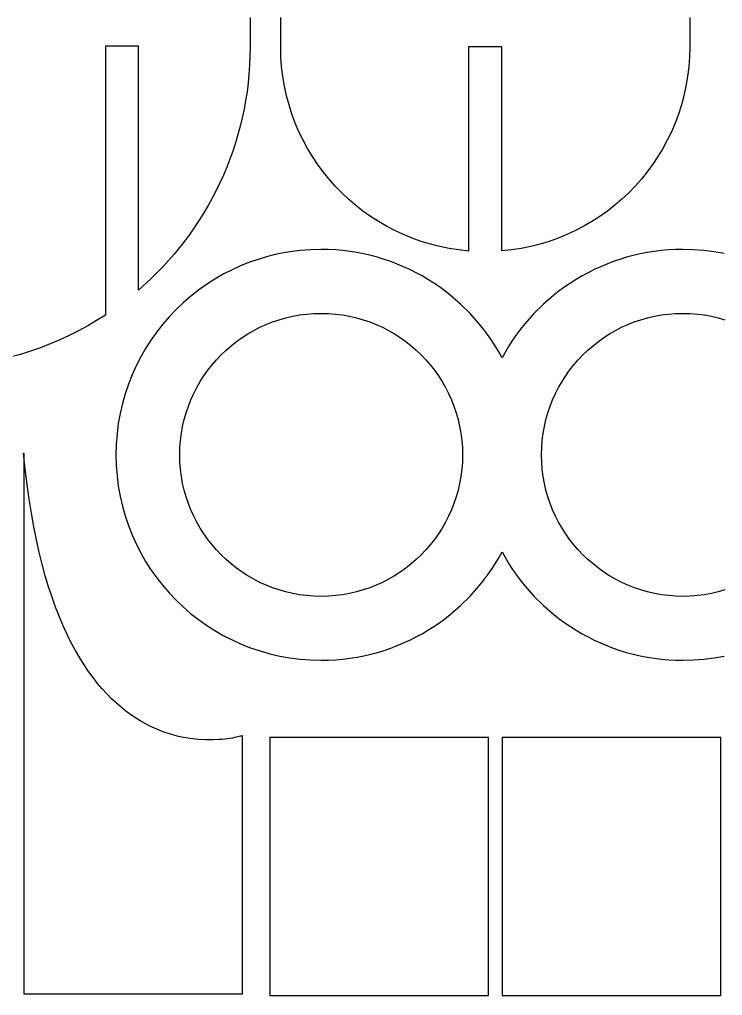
# Model space of a CAD drawing. Header units: millimetres. Extents: x 211 to 654, y 153 to 425.
# Drawn here: x 372.2 to 431.3, y 153.5 to 235.4 of the extents above; entities that cross this region are included whole.
import ezdxf

# ---------------------------------------------------------------- set-up
doc = ezdxf.new("R2010")
doc.units = ezdxf.units.MM
doc.layers.get('0').update_dxf_attribs({"linetype": 'CONTINUOUS', "true_color": 0xffffff})

msp = doc.modelspace()

# ---------------------------------------------------------------- linework, layer by layer
at = {"linetype": 'CONTINUOUS', "true_color": 0xffffff}
for points in [[(391.587, 235.562), (391.587, 234.927), (391.587, 234.382), (391.587, 233.927), (391.587, 233.567), (391.587, 233.307), (391.587, 233.147), (391.587, 233.095), (391.577, 232.332), (391.545, 231.575), (391.492, 230.822), (391.42, 230.077), (391.327, 229.337), (391.212, 228.605), (391.08, 227.877), (390.93, 227.157), (390.757, 226.445), (390.567, 225.74), (390.36, 225.042), (390.132, 224.355), (389.887, 223.672), (389.627, 223), (389.347, 222.337), (389.05, 221.682), (388.737, 221.037), (388.407, 220.402), (388.06, 219.777), (387.697, 219.165), (387.32, 218.56), (386.927, 217.967), (386.517, 217.385), (386.095, 216.812), (385.205, 215.707), (384.257, 214.65), (383.257, 213.645), (382.207, 212.692), (382.207, 212.707), (382.207, 212.75), (382.207, 212.822), (382.207, 212.922), (382.207, 213.047), (382.207, 213.197), (382.207, 213.372), (382.207, 213.572), (382.207, 213.792), (382.207, 214.035), (382.207, 214.3), (382.207, 214.582), (382.207, 214.882), (382.207, 215.202), (382.207, 215.54), (382.207, 215.892), (382.207, 216.64), (382.207, 217.44), (382.207, 218.287), (382.207, 219.17), (382.207, 220.082), (382.207, 221.02), (382.207, 222.927), (382.207, 224.837), (382.207, 225.772), (382.207, 226.687), (382.207, 227.57), (382.207, 228.415), (382.207, 229.217), (382.207, 229.965), (382.207, 230.317), (382.207, 230.655), (382.207, 230.972), (382.207, 231.275), (382.207, 231.557), (382.207, 231.82), (382.207, 232.062), (382.207, 232.285), (382.207, 232.482), (382.207, 232.657), (382.207, 232.807), (382.207, 232.932), (382.207, 233.032), (382.207, 233.105), (382.207, 233.147), (382.207, 233.162), (382.2, 233.165), (382.177, 233.165), (382.087, 233.165), (381.95, 233.165), (381.772, 233.165), (381.562, 233.165), (381.327, 233.165), (381.077, 233.165), (380.817, 233.165), (380.557, 233.165), (380.307, 233.165), (380.072, 233.165), (379.862, 233.165), (379.685, 233.165), (379.547, 233.165), (379.457, 233.165), (379.435, 233.165), (379.427, 233.165), (379.427, 233.147), (379.427, 233.1), (379.427, 233.02), (379.427, 232.912), (379.427, 232.772), (379.427, 232.607), (379.427, 232.415), (379.427, 232.195), (379.427, 231.952), (379.427, 231.685), (379.427, 231.395), (379.427, 231.082), (379.427, 230.75), (379.427, 230.397), (379.427, 230.027), (379.427, 229.64), (379.427, 229.235), (379.427, 228.812), (379.427, 227.93), (379.427, 226.997), (379.427, 226.025), (379.427, 225.017), (379.427, 223.985), (379.427, 222.937), (379.427, 221.88), (379.427, 220.825), (379.427, 219.775), (379.427, 218.745), (379.427, 217.737), (379.427, 216.762), (379.427, 215.83), (379.427, 214.947), (379.427, 214.527), (379.427, 214.122), (379.427, 213.735), (379.427, 213.365), (379.427, 213.012), (379.427, 212.68), (379.427, 212.367), (379.427, 212.077), (379.427, 211.81), (379.427, 211.565), (379.427, 211.347), (379.427, 211.155), (379.427, 210.987), (379.427, 210.85), (379.427, 210.74), (379.427, 210.66), (379.427, 210.612), (379.427, 210.595), (378.695, 210.132), (377.945, 209.69), (377.18, 209.272), (376.4, 208.88), (375.607, 208.51), (374.8, 208.167), (373.98, 207.85), (373.145, 207.56), (372.3, 207.295), (371.445, 207.057)], [(394.155, 233.095), (394.155, 233.147), (394.155, 233.307), (394.155, 233.567), (394.155, 233.927), (394.155, 234.382), (394.155, 234.927), (394.155, 235.562)], [(428.512, 235.562), (428.512, 234.927), (428.512, 234.382), (428.512, 233.927), (428.512, 233.567), (428.512, 233.307), (428.512, 233.147), (428.512, 233.095), (428.492, 232.255), (428.432, 231.425), (428.332, 230.605), (428.197, 229.8), (428.022, 229.007), (427.812, 228.227), (427.567, 227.462), (427.287, 226.715), (426.975, 225.985), (426.63, 225.272), (426.255, 224.577), (425.847, 223.902), (425.41, 223.247), (424.945, 222.617), (424.452, 222.007), (423.932, 221.42), (423.387, 220.857), (422.817, 220.32), (422.222, 219.81), (421.602, 219.327), (420.962, 218.872), (420.302, 218.445), (419.62, 218.047), (418.92, 217.682), (418.2, 217.347), (417.462, 217.047), (416.71, 216.78), (415.94, 216.547), (415.155, 216.347), (414.357, 216.187), (413.547, 216.062), (412.725, 215.977), (412.725, 215.99), (412.725, 216.027), (412.725, 216.087), (412.725, 216.17), (412.725, 216.275), (412.725, 216.4), (412.725, 216.547), (412.725, 216.712), (412.725, 216.897), (412.725, 217.1), (412.725, 217.32), (412.725, 217.557), (412.725, 217.81), (412.725, 218.077), (412.725, 218.652), (412.725, 219.277), (412.725, 219.947), (412.725, 220.655), (412.725, 221.392), (412.725, 222.157), (412.725, 222.94), (412.725, 224.535), (412.725, 226.132), (412.725, 226.915), (412.725, 227.677), (412.725, 228.415), (412.725, 229.122), (412.725, 229.792), (412.725, 230.417), (412.725, 230.992), (412.725, 231.26), (412.725, 231.512), (412.725, 231.75), (412.725, 231.97), (412.725, 232.172), (412.725, 232.355), (412.725, 232.522), (412.725, 232.667), (412.725, 232.795), (412.725, 232.897), (412.725, 232.982), (412.725, 233.042), (412.725, 233.077), (412.725, 233.09), (412.717, 233.095), (412.695, 233.095), (412.605, 233.095), (412.467, 233.095), (412.29, 233.095), (412.08, 233.095), (411.845, 233.095), (411.595, 233.095), (411.335, 233.095), (411.075, 233.095), (410.825, 233.095), (410.59, 233.095), (410.38, 233.095), (410.202, 233.095), (410.065, 233.095), (409.975, 233.095), (409.952, 233.095), (409.945, 233.095), (409.945, 233.082), (409.945, 233.045), (409.945, 232.985), (409.945, 232.902), (409.945, 232.797), (409.945, 232.672), (409.945, 232.525), (409.945, 232.36), (409.945, 232.175), (409.945, 231.972), (409.945, 231.752), (409.945, 231.515), (409.945, 231.262), (409.945, 230.995), (409.945, 230.42), (409.945, 229.795), (409.945, 229.125), (409.945, 228.417), (409.945, 227.677), (409.945, 226.915), (409.945, 226.132), (409.945, 224.535), (409.945, 222.937), (409.945, 222.155), (409.945, 221.392), (409.945, 220.652), (409.945, 219.945), (409.945, 219.275), (409.945, 218.647), (409.945, 218.072), (409.945, 217.805), (409.945, 217.552), (409.945, 217.315), (409.945, 217.095), (409.945, 216.892), (409.945, 216.707), (409.945, 216.54), (409.945, 216.395), (409.945, 216.267), (409.945, 216.162), (409.945, 216.08), (409.945, 216.02), (409.945, 215.982), (409.945, 215.97), (409.122, 216.062), (408.312, 216.187), (407.512, 216.35), (406.73, 216.547), (405.96, 216.78), (405.205, 217.047), (404.47, 217.35), (403.75, 217.682), (403.047, 218.05), (402.367, 218.445), (401.705, 218.872), (401.065, 219.327), (400.447, 219.812), (399.852, 220.322), (399.282, 220.86), (398.735, 221.42), (398.215, 222.007), (397.722, 222.617), (397.257, 223.25), (396.82, 223.902), (396.412, 224.577), (396.037, 225.272), (395.692, 225.985), (395.38, 226.715), (395.1, 227.462), (394.855, 228.227), (394.645, 229.005), (394.47, 229.8), (394.332, 230.605), (394.235, 231.425), (394.175, 232.255), (394.155, 233.095)], [(427.942, 216.1), (427.33, 216.09), (426.72, 216.057), (426.117, 216.005), (425.522, 215.932), (424.932, 215.837), (424.35, 215.725), (423.772, 215.592), (423.205, 215.44), (422.645, 215.27), (422.092, 215.082), (421.547, 214.875), (421.015, 214.65), (420.487, 214.407), (419.972, 214.15), (419.467, 213.875), (418.972, 213.582), (418.487, 213.277), (418.015, 212.955), (417.552, 212.615), (417.102, 212.262), (416.237, 211.515), (415.425, 210.712), (414.667, 209.857), (414.31, 209.412), (413.967, 208.955), (413.64, 208.485), (413.327, 208.002), (413.03, 207.512), (412.75, 207.01), (412.47, 207.512), (412.172, 208.002), (411.86, 208.485), (411.532, 208.955), (411.19, 209.412), (410.832, 209.857), (410.075, 210.712), (409.262, 211.515), (408.397, 212.262), (407.947, 212.615), (407.485, 212.955), (407.012, 213.277), (406.527, 213.585), (406.032, 213.875), (405.527, 214.15), (405.01, 214.407), (404.485, 214.65), (403.95, 214.875), (403.407, 215.082), (402.855, 215.27), (402.295, 215.44), (401.725, 215.592), (401.15, 215.725), (400.565, 215.837), (399.975, 215.932), (399.38, 216.005), (398.777, 216.057), (398.167, 216.09), (397.555, 216.1), (396.667, 216.077), (395.792, 216.01), (394.93, 215.902), (394.08, 215.75), (393.247, 215.557), (392.43, 215.325), (391.627, 215.055), (390.845, 214.745), (390.082, 214.4), (389.337, 214.02), (388.617, 213.605), (387.917, 213.155), (387.242, 212.675), (386.59, 212.162), (385.965, 211.622), (385.367, 211.05), (384.795, 210.452), (384.252, 209.827), (383.742, 209.175), (383.262, 208.5), (382.812, 207.8), (382.397, 207.077), (382.017, 206.335), (381.672, 205.57), (381.362, 204.787), (381.092, 203.987), (380.86, 203.167), (380.667, 202.335), (380.515, 201.485), (380.407, 200.622), (380.34, 199.747), (380.317, 198.86), (380.34, 197.972), (380.407, 197.097), (380.515, 196.235), (380.667, 195.385), (380.86, 194.552), (381.092, 193.735), (381.362, 192.932), (381.672, 192.15), (382.017, 191.387), (382.397, 190.642), (382.812, 189.922), (383.262, 189.222), (383.742, 188.547), (384.252, 187.895), (384.795, 187.27), (385.365, 186.672), (385.965, 186.1), (386.59, 185.557), (387.242, 185.047), (387.917, 184.567), (388.617, 184.117), (389.337, 183.702), (390.082, 183.322), (390.845, 182.977), (391.627, 182.667), (392.43, 182.397), (393.247, 182.165), (394.08, 181.972), (394.93, 181.82), (395.792, 181.712), (396.667, 181.645), (397.555, 181.622), (398.17, 181.632), (398.777, 181.665), (399.38, 181.717), (399.977, 181.79), (400.567, 181.885), (401.15, 181.997), (401.725, 182.13), (402.295, 182.282), (402.855, 182.452), (403.407, 182.64), (403.95, 182.847), (404.485, 183.072), (405.01, 183.312), (405.527, 183.572), (406.032, 183.847), (406.527, 184.137), (407.012, 184.445), (407.485, 184.767), (407.947, 185.105), (408.397, 185.457), (409.262, 186.205), (410.072, 187.007), (410.83, 187.862), (411.187, 188.31), (411.532, 188.767), (411.86, 189.237), (412.172, 189.717), (412.467, 190.21), (412.75, 190.712), (413.03, 190.21), (413.327, 189.717), (413.64, 189.237), (413.967, 188.767), (414.31, 188.31), (414.667, 187.865), (415.425, 187.01), (416.237, 186.205), (417.102, 185.457), (417.552, 185.105), (418.015, 184.767), (418.487, 184.445), (418.972, 184.137), (419.467, 183.847), (419.972, 183.572), (420.487, 183.312), (421.015, 183.072), (421.547, 182.847), (422.092, 182.64), (422.645, 182.452), (423.205, 182.282), (423.772, 182.13), (424.35, 181.997), (424.932, 181.885), (425.522, 181.79), (426.117, 181.717), (426.72, 181.665), (427.33, 181.632), (427.942, 181.622), (428.83, 181.645), (429.705, 181.712), (430.567, 181.82), (431.417, 181.972)], [(431.417, 215.75), (430.567, 215.9), (429.705, 216.01), (428.83, 216.077), (427.942, 216.1)], [(397.555, 186.985), (396.945, 187), (396.342, 187.047), (395.75, 187.122), (395.165, 187.227), (394.59, 187.36), (394.027, 187.52), (393.477, 187.707), (392.937, 187.92), (392.412, 188.157), (391.9, 188.42), (391.402, 188.707), (390.92, 189.015), (390.455, 189.347), (390.005, 189.7), (389.575, 190.072), (389.162, 190.467), (388.767, 190.88), (388.395, 191.31), (388.042, 191.76), (387.71, 192.225), (387.402, 192.707), (387.115, 193.205), (386.852, 193.715), (386.615, 194.242), (386.402, 194.78), (386.215, 195.332), (386.055, 195.895), (385.92, 196.47), (385.817, 197.052), (385.74, 197.647), (385.695, 198.25), (385.68, 198.86), (385.695, 199.47), (385.742, 200.072), (385.817, 200.667), (385.922, 201.25), (386.055, 201.825), (386.215, 202.387), (386.402, 202.94), (386.615, 203.48), (386.852, 204.005), (387.115, 204.517), (387.402, 205.015), (387.71, 205.497), (388.042, 205.962), (388.395, 206.41), (388.767, 206.842), (389.162, 207.255), (389.575, 207.647), (390.005, 208.022), (390.455, 208.375), (390.92, 208.707), (391.402, 209.015), (391.9, 209.302), (392.41, 209.565), (392.937, 209.802), (393.475, 210.015), (394.027, 210.202), (394.59, 210.362), (395.165, 210.495), (395.747, 210.6), (396.342, 210.675), (396.945, 210.722), (397.555, 210.737), (398.165, 210.722), (398.767, 210.675), (399.362, 210.6), (399.945, 210.495), (400.52, 210.362), (401.082, 210.202), (401.635, 210.015), (402.175, 209.802), (402.7, 209.565), (403.212, 209.302), (403.71, 209.015), (404.192, 208.707), (404.657, 208.375), (405.105, 208.022), (405.537, 207.647), (405.95, 207.255), (406.342, 206.842), (406.717, 206.41), (407.07, 205.962), (407.402, 205.497), (407.71, 205.015), (407.997, 204.517), (408.26, 204.005), (408.497, 203.48), (408.71, 202.94), (408.897, 202.387), (409.057, 201.825), (409.19, 201.25), (409.295, 200.667), (409.37, 200.072), (409.417, 199.47), (409.432, 198.86), (409.417, 198.25), (409.37, 197.647), (409.295, 197.055), (409.19, 196.47), (409.057, 195.895), (408.897, 195.332), (408.71, 194.782), (408.497, 194.242), (408.26, 193.717), (407.997, 193.205), (407.71, 192.707), (407.402, 192.225), (407.07, 191.76), (406.717, 191.31), (406.342, 190.88), (405.95, 190.467), (405.537, 190.072), (405.105, 189.7), (404.657, 189.347), (404.192, 189.015), (403.71, 188.707), (403.212, 188.42), (402.7, 188.157), (402.175, 187.92), (401.635, 187.707), (401.082, 187.52), (400.52, 187.36), (399.945, 187.225), (399.362, 187.122), (398.767, 187.045), (398.165, 187), (397.555, 186.985)], [(427.942, 186.985), (427.332, 187), (426.73, 187.047), (426.137, 187.122), (425.552, 187.227), (424.977, 187.36), (424.415, 187.52), (423.865, 187.707), (423.325, 187.92), (422.8, 188.157), (422.287, 188.42), (421.79, 188.707), (421.307, 189.015), (420.842, 189.347), (420.392, 189.7), (419.962, 190.072), (419.55, 190.467), (419.155, 190.88), (418.782, 191.31), (418.43, 191.76), (418.097, 192.225), (417.79, 192.707), (417.502, 193.205), (417.24, 193.715), (417.002, 194.242), (416.79, 194.78), (416.602, 195.332), (416.442, 195.895), (416.307, 196.47), (416.205, 197.052), (416.127, 197.647), (416.082, 198.25), (416.067, 198.86), (416.082, 199.47), (416.13, 200.072), (416.205, 200.667), (416.31, 201.25), (416.442, 201.825), (416.602, 202.387), (416.79, 202.94), (417.002, 203.48), (417.24, 204.005), (417.502, 204.517), (417.79, 205.015), (418.097, 205.497), (418.43, 205.962), (418.782, 206.41), (419.155, 206.842), (419.55, 207.255), (419.962, 207.647), (420.392, 208.022), (420.842, 208.375), (421.307, 208.707), (421.79, 209.015), (422.287, 209.302), (422.797, 209.565), (423.325, 209.802), (423.862, 210.015), (424.415, 210.202), (424.977, 210.362), (425.552, 210.495), (426.135, 210.6), (426.73, 210.675), (427.332, 210.722), (427.942, 210.737), (428.552, 210.722), (429.155, 210.675), (429.75, 210.6), (430.332, 210.495), (430.907, 210.362), (431.47, 210.202)], [(372.575, 199.002), (372.575, 198.97), (372.575, 198.872), (372.575, 198.712), (372.575, 198.492), (372.575, 198.215), (372.575, 197.88), (372.575, 197.492), (372.575, 197.052), (372.575, 196.562), (372.575, 196.025), (372.575, 195.442), (372.575, 194.815), (372.575, 194.147), (372.575, 193.437), (372.575, 191.912), (372.575, 190.252), (372.575, 188.477), (372.575, 186.602), (372.575, 184.645), (372.575, 182.62), (372.575, 180.547), (372.575, 176.315), (372.575, 172.082), (372.575, 170.01), (372.575, 167.985), (372.575, 166.027), (372.575, 164.152), (372.575, 162.377), (372.575, 160.717), (372.575, 159.192), (372.575, 158.482), (372.575, 157.815), (372.575, 157.187), (372.575, 156.605), (372.575, 156.067), (372.575, 155.577), (372.575, 155.137), (372.575, 154.75), (372.575, 154.415), (372.575, 154.137), (372.575, 153.917), (372.575, 153.757), (372.575, 153.66), (372.575, 153.627), (372.587, 153.627), (372.627, 153.627), (372.692, 153.627), (372.782, 153.627), (372.895, 153.627), (373.03, 153.627), (373.187, 153.627), (373.365, 153.627), (373.562, 153.627), (373.78, 153.627), (374.017, 153.627), (374.27, 153.627), (374.542, 153.627), (374.827, 153.627), (375.13, 153.627), (375.445, 153.627), (376.117, 153.627), (376.837, 153.627), (377.595, 153.627), (378.387, 153.627), (379.207, 153.627), (380.047, 153.627), (381.76, 153.627), (383.475, 153.627), (384.315, 153.627), (385.132, 153.627), (385.925, 153.627), (386.685, 153.627), (387.402, 153.627), (388.075, 153.627), (388.39, 153.627), (388.692, 153.627), (388.977, 153.627), (389.25, 153.627), (389.502, 153.627), (389.737, 153.627), (389.955, 153.627), (390.152, 153.627), (390.332, 153.627), (390.487, 153.627), (390.622, 153.627), (390.735, 153.627), (390.825, 153.627), (390.887, 153.627), (390.927, 153.627), (390.94, 153.627), (390.95, 153.642), (390.95, 153.69), (390.95, 153.765), (390.95, 153.87), (390.95, 154.002), (390.95, 154.162), (390.95, 154.347), (390.95, 154.557), (390.95, 154.792), (390.95, 155.05), (390.95, 155.327), (390.95, 155.627), (390.95, 155.945), (390.95, 156.285), (390.95, 156.64), (390.95, 157.012), (390.95, 157.4), (390.95, 157.805), (390.95, 158.652), (390.95, 159.547), (390.95, 160.482), (390.95, 161.45), (390.95, 162.44), (390.95, 163.445), (390.95, 164.46), (390.95, 165.472), (390.95, 166.48), (390.95, 167.47), (390.95, 168.437), (390.95, 169.372), (390.95, 170.267), (390.95, 171.115), (390.95, 171.517), (390.95, 171.905), (390.95, 172.277), (390.95, 172.635), (390.95, 172.972), (390.95, 173.292), (390.95, 173.59), (390.95, 173.87), (390.95, 174.125), (390.95, 174.36), (390.95, 174.57), (390.95, 174.755), (390.95, 174.915), (390.95, 175.047), (390.95, 175.152), (390.95, 175.227), (390.95, 175.272), (390.95, 175.29), (390.937, 175.29), (390.905, 175.277), (390.85, 175.262), (390.772, 175.24), (390.675, 175.215), (390.56, 175.187), (390.425, 175.157), (390.27, 175.125), (390.097, 175.092), (389.91, 175.06), (389.702, 175.03), (389.482, 175.002), (389.247, 174.977), (388.995, 174.957), (388.452, 174.93), (387.862, 174.93), (387.225, 174.967), (386.547, 175.042), (385.837, 175.17), (385.472, 175.252), (385.1, 175.35), (384.72, 175.465), (384.337, 175.595), (383.947, 175.742), (383.555, 175.91), (383.16, 176.095), (382.76, 176.302), (382.36, 176.53), (381.957, 176.777), (381.557, 177.05), (381.155, 177.347), (380.752, 177.67), (380.352, 178.015), (379.955, 178.39), (379.557, 178.79), (379.165, 179.22), (378.777, 179.677), (378.392, 180.167), (378.015, 180.687), (377.642, 181.237), (377.277, 181.822), (376.917, 182.442), (376.567, 183.095), (376.225, 183.782), (375.892, 184.507), (375.567, 185.27), (375.255, 186.072), (374.955, 186.912), (374.665, 187.792), (374.387, 188.712), (374.125, 189.675), (373.875, 190.682), (373.637, 191.732), (373.417, 192.825), (373.212, 193.965), (373.025, 195.15), (372.855, 196.385), (372.702, 197.665), (372.567, 198.995), (372.575, 199.002)], [(431.47, 187.52), (430.907, 187.36), (430.332, 187.225), (429.75, 187.122), (429.155, 187.045), (428.552, 187), (427.942, 186.985)], [(393.237, 175.15), (393.237, 175.135), (393.237, 175.087), (393.237, 175.012), (393.237, 174.907), (393.237, 174.775), (393.237, 174.615), (393.237, 174.43), (393.237, 174.22), (393.237, 173.985), (393.237, 173.727), (393.237, 173.45), (393.237, 173.15), (393.237, 172.832), (393.237, 172.492), (393.237, 172.137), (393.237, 171.765), (393.237, 171.377), (393.237, 170.972), (393.237, 170.125), (393.237, 169.23), (393.237, 168.295), (393.237, 167.33), (393.237, 166.337), (393.237, 165.332), (393.237, 164.317), (393.237, 163.305), (393.237, 162.297), (393.237, 161.307), (393.237, 160.34), (393.237, 159.405), (393.237, 158.51), (393.237, 157.662), (393.237, 157.26), (393.237, 156.87), (393.237, 156.497), (393.237, 156.142), (393.237, 155.802), (393.237, 155.485), (393.237, 155.185), (393.237, 154.905), (393.237, 154.65), (393.237, 154.415), (393.237, 154.205), (393.237, 154.02), (393.237, 153.86), (393.237, 153.727), (393.237, 153.622), (393.237, 153.545), (393.237, 153.497), (393.237, 153.482), (393.25, 153.487), (393.29, 153.487), (393.355, 153.487), (393.445, 153.487), (393.557, 153.487), (393.692, 153.487), (393.85, 153.487), (394.027, 153.487), (394.225, 153.487), (394.442, 153.487), (394.68, 153.487), (394.932, 153.487), (395.205, 153.487), (395.49, 153.487), (395.792, 153.487), (396.11, 153.487), (396.78, 153.487), (397.5, 153.487), (398.26, 153.487), (399.052, 153.487), (399.872, 153.487), (400.712, 153.487), (402.425, 153.487), (404.14, 153.487), (404.98, 153.487), (405.8, 153.487), (406.592, 153.487), (407.35, 153.487), (408.07, 153.487), (408.742, 153.487), (409.057, 153.487), (409.36, 153.487), (409.645, 153.487), (409.917, 153.487), (410.17, 153.487), (410.405, 153.487), (410.625, 153.487), (410.822, 153.487), (411, 153.487), (411.157, 153.487), (411.292, 153.487), (411.405, 153.487), (411.492, 153.487), (411.557, 153.487), (411.597, 153.487), (411.61, 153.487), (411.615, 153.502), (411.615, 153.55), (411.615, 153.625), (411.615, 153.73), (411.615, 153.862), (411.615, 154.022), (411.615, 154.207), (411.615, 154.417), (411.615, 154.652), (411.615, 154.91), (411.615, 155.187), (411.615, 155.487), (411.615, 155.805), (411.615, 156.142), (411.615, 156.5), (411.615, 156.872), (411.615, 157.26), (411.615, 157.665), (411.615, 158.512), (411.615, 159.407), (411.615, 160.34), (411.615, 161.307), (411.615, 162.297), (411.615, 163.305), (411.615, 164.317), (411.615, 165.332), (411.615, 166.337), (411.615, 167.327), (411.615, 168.295), (411.615, 169.227), (411.615, 170.122), (411.615, 170.97), (411.615, 171.372), (411.615, 171.762), (411.615, 172.135), (411.615, 172.49), (411.615, 172.827), (411.615, 173.147), (411.615, 173.445), (411.615, 173.722), (411.615, 173.98), (411.615, 174.212), (411.615, 174.422), (411.615, 174.607), (411.615, 174.767), (411.615, 174.9), (411.615, 175.005), (411.615, 175.08), (411.615, 175.127), (411.615, 175.142), (411.602, 175.15), (411.562, 175.15), (411.497, 175.15), (411.407, 175.15), (411.295, 175.15), (411.16, 175.15), (411.002, 175.15), (410.825, 175.15), (410.627, 175.15), (410.41, 175.15), (410.172, 175.15), (409.92, 175.15), (409.647, 175.15), (409.362, 175.15), (409.06, 175.15), (408.742, 175.15), (408.072, 175.15), (407.352, 175.15), (406.592, 175.15), (405.8, 175.15), (404.98, 175.15), (404.14, 175.15), (402.425, 175.15), (400.71, 175.15), (399.87, 175.15), (399.05, 175.15), (398.257, 175.15), (397.497, 175.15), (396.777, 175.15), (396.105, 175.15), (395.79, 175.15), (395.487, 175.15), (395.2, 175.15), (394.93, 175.15), (394.675, 175.15), (394.437, 175.15), (394.22, 175.15), (394.022, 175.15), (393.842, 175.15), (393.685, 175.15), (393.55, 175.15), (393.437, 175.15), (393.347, 175.15), (393.282, 175.15), (393.242, 175.15), (393.23, 175.15), (393.237, 175.15)], [(412.75, 175.15), (412.75, 175.135), (412.75, 175.087), (412.75, 175.012), (412.75, 174.907), (412.75, 174.775), (412.75, 174.615), (412.75, 174.43), (412.75, 174.22), (412.75, 173.985), (412.75, 173.727), (412.75, 173.45), (412.75, 173.15), (412.75, 172.832), (412.75, 172.492), (412.75, 172.137), (412.75, 171.765), (412.75, 171.377), (412.75, 170.972), (412.75, 170.125), (412.75, 169.23), (412.75, 168.295), (412.75, 167.33), (412.75, 166.337), (412.75, 165.332), (412.75, 164.317), (412.75, 163.305), (412.75, 162.297), (412.75, 161.307), (412.75, 160.34), (412.75, 159.405), (412.75, 158.51), (412.75, 157.662), (412.75, 157.26), (412.75, 156.87), (412.75, 156.497), (412.75, 156.142), (412.75, 155.802), (412.75, 155.485), (412.75, 155.185), (412.75, 154.905), (412.75, 154.65), (412.75, 154.415), (412.75, 154.205), (412.75, 154.02), (412.75, 153.86), (412.75, 153.727), (412.75, 153.622), (412.75, 153.545), (412.75, 153.497), (412.75, 153.482), (412.762, 153.487), (412.802, 153.487), (412.867, 153.487), (412.957, 153.487), (413.07, 153.487), (413.205, 153.487), (413.362, 153.487), (413.54, 153.487), (413.737, 153.487), (413.955, 153.487), (414.192, 153.487), (414.445, 153.487), (414.717, 153.487), (415.002, 153.487), (415.305, 153.487), (415.62, 153.487), (416.292, 153.487), (417.012, 153.487), (417.77, 153.487), (418.562, 153.487), (419.382, 153.487), (420.222, 153.487), (421.935, 153.487), (423.65, 153.487), (424.49, 153.487), (425.307, 153.487), (426.1, 153.487), (426.86, 153.487), (427.577, 153.487), (428.25, 153.487), (428.565, 153.487), (428.867, 153.487), (429.152, 153.487), (429.425, 153.487), (429.677, 153.487), (429.912, 153.487), (430.13, 153.487), (430.327, 153.487), (430.507, 153.487), (430.662, 153.487), (430.797, 153.487), (430.91, 153.487), (431, 153.487), (431.062, 153.487), (431.102, 153.487), (431.115, 153.487), (431.125, 153.502), (431.125, 153.55), (431.125, 153.625), (431.125, 153.73), (431.125, 153.862), (431.125, 154.022), (431.125, 154.207), (431.125, 154.417), (431.125, 154.652), (431.125, 154.91), (431.125, 155.187), (431.125, 155.487), (431.125, 155.805), (431.125, 156.142), (431.125, 156.5), (431.125, 156.872), (431.125, 157.26), (431.125, 157.665), (431.125, 158.512), (431.125, 159.407), (431.125, 160.34), (431.125, 161.307), (431.125, 162.297), (431.125, 163.305), (431.125, 164.317), (431.125, 165.332), (431.125, 166.337), (431.125, 167.327), (431.125, 168.295), (431.125, 169.227), (431.125, 170.122), (431.125, 170.97), (431.125, 171.372), (431.125, 171.762), (431.125, 172.135), (431.125, 172.49), (431.125, 172.827), (431.125, 173.147), (431.125, 173.445), (431.125, 173.722), (431.125, 173.98), (431.125, 174.212), (431.125, 174.422), (431.125, 174.607), (431.125, 174.767), (431.125, 174.9), (431.125, 175.005), (431.125, 175.08), (431.125, 175.127), (431.125, 175.142), (431.112, 175.15), (431.072, 175.15), (431.007, 175.15), (430.917, 175.15), (430.805, 175.15), (430.67, 175.15), (430.512, 175.15), (430.335, 175.15), (430.137, 175.15), (429.92, 175.15), (429.682, 175.15), (429.43, 175.15), (429.157, 175.15), (428.872, 175.15), (428.57, 175.15), (428.255, 175.15), (427.582, 175.15), (426.862, 175.15), (426.105, 175.15), (425.31, 175.15), (424.49, 175.15), (423.65, 175.15), (421.937, 175.15), (420.222, 175.15), (419.382, 175.15), (418.562, 175.15), (417.77, 175.15), (417.01, 175.15), (416.292, 175.15), (415.62, 175.15), (415.302, 175.15), (415.002, 175.15), (414.715, 175.15), (414.445, 175.15), (414.19, 175.15), (413.952, 175.15), (413.735, 175.15), (413.537, 175.15), (413.36, 175.15), (413.202, 175.15), (413.067, 175.15), (412.952, 175.15), (412.865, 175.15), (412.8, 175.15), (412.76, 175.15), (412.747, 175.15), (412.75, 175.15)]]:
    msp.add_lwpolyline(points, dxfattribs=at)

doc.saveas('drawing.dxf')
